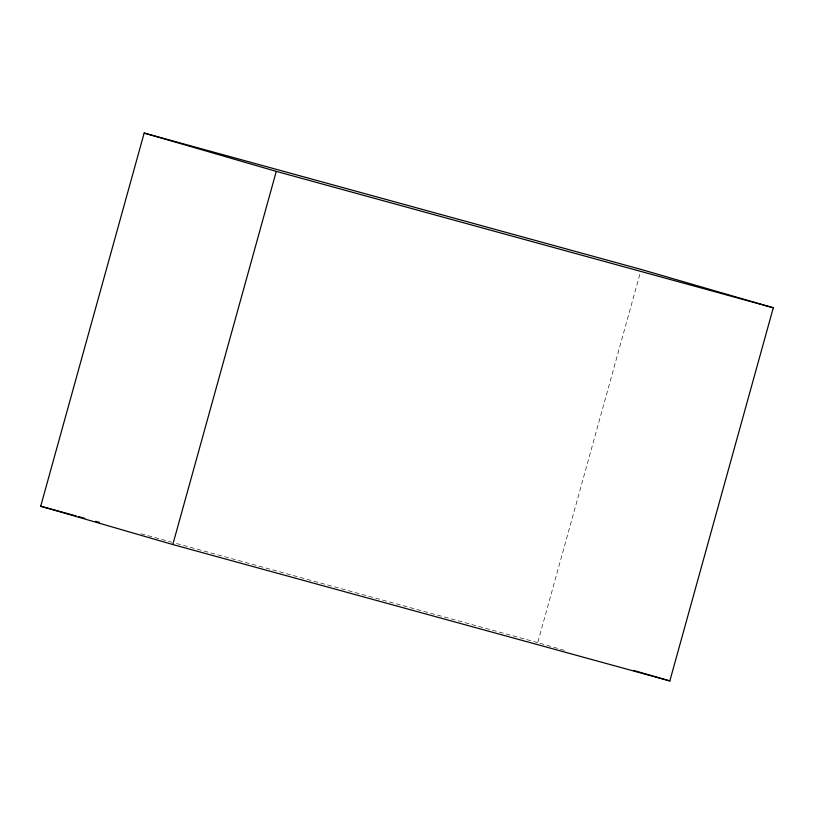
<?xml version="1.0" encoding="UTF-8"?>
<svg xmlns="http://www.w3.org/2000/svg" width="814" height="814" viewBox="0 0 814 814"><rect width="100%" height="100%" fill="white"/><g stroke="black" fill="none" stroke-linecap="round" stroke-linejoin="round"><path stroke-width="0.61" stroke-dasharray="4.07 3.05" d="M564.387 650.355L537.718 642.622L640.18 273.138M141.087 533.77L171.693 542.175M176.587 543.518L537.718 642.622"/><path stroke-width="1.22" d="M40.7 506.227L144.17 133.069L641.198 269.465L773.3 307.773L669.83 680.931L172.802 544.535L40.7 506.227L76.201 515.964M172.802 544.535L276.282 171.378L144.17 133.069M276.282 171.378L773.3 307.773M78.653 516.636L84.768 518.325M95.787 521.347L99.461 522.354M633.465 670.39L669.83 680.931"/></g></svg>
